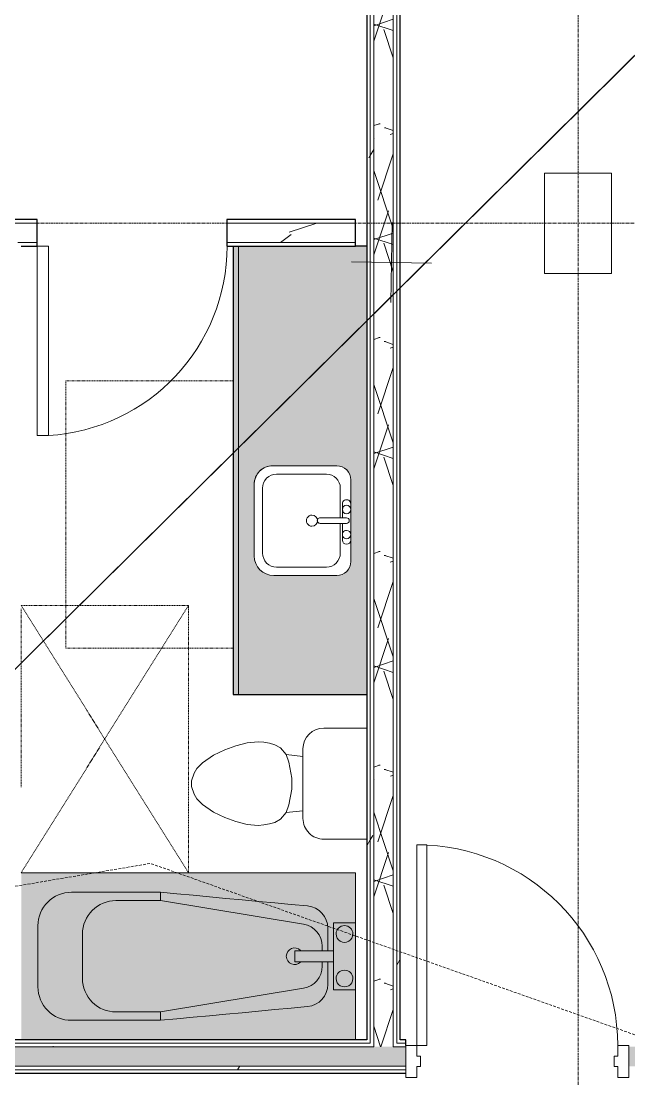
# Model space of a CAD drawing. Header units: inches. Extents: x -10205 to 13964, y -460 to 30702.
# Drawn here: x -2914.1 to -2805.1, y 11715 to 11904.9 of the extents above; entities that cross this region are included whole.
import ezdxf

# ---------------------------------------------------------------- set-up
doc = ezdxf.new("R2010")
doc.units = ezdxf.units.IN
doc.header["$MEASUREMENT"] = 0
for name, pattern in [('Grid Line 1_2_', [0.8749999999999999, 0.4999999999999999, -0.125, 0.125, -0.125]), ('Hidden 1_8_', [0.1875, 0.125, -0.06249999999999999]), ('IMPORT-DASHED _2_', [0.7499999999999998, 0.4999999999999999, -0.2499999999999999])]:
    doc.linetypes.add(name, pattern=pattern)
for name, color, linetype, lineweight in [('0-1', 7, 'Continuous', 5), ('0-4', 7, 'Continuous', 9), ('00base_6150001_dwg', 147, 'Continuous', 13), ('4', 147, 'Continuous', 13), ('A-DETL-HDLN-1', 7, 'Hidden 1_8_', 9), ('A-DOOR', 31, 'Continuous', 9), ('A-DOOR-3', 7, 'Continuous', 9), ('A-DOOR-4', 250, 'Continuous', 13), ('A-DOOR-6', 31, 'Continuous', 13), ('A-DOOR-FRAM', 31, 'Continuous', 13), ('A-WALL', 113, 'Continuous', 9), ('A-WALL-5', 130, 'Continuous', 25), ('A-WALL-6', 7, 'Continuous', 9), ('A-WALL-PATT-4', 8, 'Continuous', 9), ('A-WALL-PATT-5', 111, 'Continuous', 9), ('E_Survey_Traverse', 147, 'Continuous', 13), ('E_TOPO_DTM_Contours_Minor', 147, 'IMPORT-DASHED _2_', 13), ('I-WALL-2', 2, 'Continuous', 25), ('P-SANR-FIXT-5', 7, 'Continuous', 9), ('P-SANR-FIXT-6', 254, 'Continuous', 9), ('Q-CASE-2', 254, 'Continuous', 9), ('Q-CASE-5', 130, 'Continuous', 25), ('Q-CASE-6', 7, 'Continuous', 9), ('S-COLS', 52, 'Continuous', 9), ('S-GRID-1', 1, 'Grid Line 1_2_', 9)]:
    doc.layers.add(name, color=color, linetype=linetype, lineweight=lineweight)
pattern_1 = [(0, (0, 0), (61.44, 15.36), [2.534, -43.54600000000001, 2.534, -43.54600000000001, -245.76]), (0, (0, 0), (61.44, 15.36), [-92.16, 2.534, -89.626, 2.534, -43.54600000000001, -107.52]), (0, (0, 0), (61.44, 15.36), [-230.4, 2.534, -28.186, 2.534, -74.266]), (120, (23.04, 7.68), (-44.02215020212896, 45.52860080851592), [2.534, -43.546, 2.534, -43.546, -245.76]), (120, (23.04, 7.68), (-44.02215020212896, 45.52860080851592), [-92.15999999999998, 2.534, -89.62599999999999, 2.534, -43.546, -107.52]), (120, (23.04, 7.68), (-44.02215020212896, 45.52860080851592), [-230.4, 2.534, -28.186, 2.534, -74.26599999999999]), (240, (30.72, 38.4), (-17.41784979787101, -60.8886008085159), [2.534, -43.54600000000001, 2.534, -43.54600000000001, -245.76]), (240, (30.72, 38.4), (-17.41784979787101, -60.8886008085159), [-92.16, 2.534, -89.626, 2.534, -43.54600000000001, -107.52]), (240, (30.72, 38.4), (-17.41784979787101, -60.8886008085159), [-230.4, 2.534, -28.186, 2.534, -74.266])]
pattern_2 = [(161.57, (0.96, 0.96), (-7.680223697288786, -0.0009795936816989759), [0, -54.643, 6.067, 0]), (18.43, (-0.96, 0.96), (-7.680223697288786, 0.00097959368169942), [0, -54.643, 6.067, 0]), (108.43, (0.96, 0.96), (3.838295292656201, -19.20136532245489), [18.21099999999999, -42.49899999999999]), (71.57, (-0.96, 0.96), (3.838295292656203, 19.20136532245489), [18.211, -42.499])]

# ---------------------------------------------------------------- blocks, each defined once
blk = doc.blocks.new('Single-Flush - 34_ x 84_-1372840-SITE PLAN - CAD FILE')
at = {"layer": 'A-DOOR-3'}
blk.add_arc((17.00000000000093, 2.374999999999129), 34.06659275674492, 93.36568699838679, 179.9999999999998, dxfattribs=at)
at = {"layer": 'A-DOOR-4'}
for p, q in [((14.99999999999999, 2.374999999999472), (14.99999999999999, 36.38283353955147)), ((17.00000000000093, 36.38283353955147), (14.99999999999999, 36.38283353955147)), ((17.00000000000093, 2.374999999999472), (17.00000000000093, 36.38283353955147)), ((17.00000000000093, 2.374999999999472), (14.99999999999999, 2.374999999999472))]:
    blk.add_line(p, q, dxfattribs=at)
blk = doc.blocks.new('M_Sink Vanity-Square - 500 x 440mm-1372835-SITE PLAN - CAD FILE')
at = {"layer": 'P-SANR-FIXT-5'}
for p, q in [((-5.724833048619284, 10.23049601914779), (7.139337537646255, 10.23049601914779)), ((-5.724833048619284, 10.23049601914779), (7.139337537646255, 10.23049601914779)), ((-5.224833048619141, 8.730496019147838), (6.460206321459311, 8.730496019147838)), ((-9.224833044502127, -4.592338626521435), (-9.224833044502127, 6.730496023264949)), ((-9.224833044502127, -4.592338626521435), (-9.224833044502127, 6.730496023264949)), ((-7.724833048619226, -2.717338626521443), (-7.724833048619226, 6.230496019147754)), ((8.96020632145928, 6.230496019147869), (8.96020632145928, -2.717338626521685)), ((10.46020632145958, 6.909627235334463), (10.46020632145958, -4.592338626521041)), ((10.46020632145958, 6.909627235334463), (10.46020632145958, -4.592338626521041)), ((0.1176866364199141, -6.328534093688734), (0.1176866364199141, -1.590181973733197)), ((1.117686636419917, -6.328534093688732), (1.117686636419917, -1.590181973733197)), ((0.1176866364199141, -5.217338626521291), (-5.224833048619394, -5.217338626521291)), ((-2.882313363579915, -5.592338626521403), (0.1176866364199142, -5.592338626521403)), ((6.460206321459268, -5.21733862652168), (1.117686636419917, -5.21733862652168)), ((1.117686636419917, -5.592338626521424), (3.617686636420392, -5.592338626521424)), ((7.960206321459207, -7.092338626521417), (-6.72483304450216, -7.092338626521417)), ((7.960206321459207, -7.092338626521417), (-6.72483304450216, -7.092338626521417)), ((3.617686636420392, -7.092338626521401), (-2.882313363579914, -7.092338626521401))]:
    blk.add_line(p, q, dxfattribs=at)
for centre, radius, start, end in [((-5.724833048619282, 6.730496023264946), 3.499999995882842, 90.00000000000037, 180.0000000000004), ((-5.724833048619284, 6.730496023264949), 3.499999995882841, 89.99999999999997, 180), ((7.139337537646252, 6.909627235334461), 3.320868783813335, 3.75305452412695e-13, 90.00000000000038), ((7.139337537646255, 6.909627235334463), 3.320868783813332, 359.9999999999996, 90.00000000000004), ((-5.224833048619141, 6.230496019147754), 2.500000000000082, 89.99999999999994, 180), ((6.460206321459311, 6.230496019147869), 2.499999999999972, 359.9999999999996, 90.00000000000006), ((0.6176866364199196, -0.1250000000004112), 0.9999999999999962, 359.9999999999994, 179.9999999999999), ((0.6176866364199195, -0.1250000000004109), 0.9999999999999961, 180.0000000000003, 5.088887490341627e-14), ((0.6176866364199157, -1.590181973733197), 0.5000000000000019, 359.9999999999996, 180), ((-5.224833048619378, -2.717338626521443), 2.49999999999985, 179.9999999999999, 269.9999999999993), ((6.460206321459268, -2.717338626521669), 2.500000000000009, 269.9999999999996, 359.9999999999994), ((-6.724833044502144, -4.592338626521435), 2.499999999999985, 180.0000000000003, 269.9999999999997), ((-6.724833044502144, -4.592338626521435), 2.499999999999984, 179.9999999999999, 269.9999999999993), ((-2.882313363579915, -6.342338626521401), 0.7499999999999988, 90.00000000000001, 269.9999999999992), ((-1.882313363579992, -6.342338626521411), 0.7499999999999954, 359.9999999999994, 179.9999999999999), ((2.617686636419992, -6.342338626521406), 0.7499999999999994, 2.926110306946435e-13, 179.9999999999998), ((3.617686636420392, -6.342338626521411), 0.7499999999999892, 269.9999999999997, 90.00000000000007), ((7.960206321459204, -4.592338626521038), 2.500000000000376, 270, 3.62583233686841e-13), ((7.960206321459207, -4.592338626521041), 2.500000000000373, 269.9999999999996, 6.361109362927034e-14), ((-1.882313363579992, -6.342338626521411), 0.749999999999995, 180.0000000000002, 5.088887490341627e-14), ((0.6176866364199157, -6.328534093688732), 0.5000000000000012, 180.0000000000004, 5.088887490341627e-14), ((2.617686636419992, -6.342338626521401), 0.7499999999999977, 180.0000000000002, 5.088887490341627e-14)]:
    blk.add_arc(centre, radius, start, end, dxfattribs=at)
blk = doc.blocks.new('Toilet-Domestic-3D - Toilet-Domestic-3D-1352612-SITE PLAN - CAD FILE')
at = {"layer": 'P-SANR-FIXT-5'}
for p, q in [((-9.976221549255797, 11.74999999999988), (-9.976221549255797, 19.47622154925562)), ((9.976221549255834, 19.47622154925562), (9.976221549255834, 11.74999999999979)), ((6.24999999999998, 8.023778450743999), (-6.250000000000018, 8.023778450743999)), ((-4.861662917351556, 8.023778450743999), (-5.209379619536154, 4.999999999999813)), ((4.861662917351547, 8.023778450743999), (5.209379619536154, 4.999999999999837)), ((-0.9999999999997728, 5.999999999999874), (-3.835640909808916, 5.499999999999785)), ((0.9999999999997808, 5.999999999999874), (-0.9999999999997728, 5.999999999999874)), ((3.835640909808861, 5.499999999999833), (0.9999999999997852, 5.999999999999873)), ((-6.401133212130356, 3.999999999999827), (-6.967897106716618, 2.999999999999813)), ((-5.209379619536154, 4.999999999999813), (-6.401133212130357, 3.999999999999825)), ((-3.835640909808955, 5.499999999999777), (-5.209379619536155, 4.999999999999812)), ((5.209379619536155, 4.999999999999838), (3.835640909808857, 5.499999999999835)), ((6.401133212130349, 3.999999999999856), (5.209379619536156, 4.999999999999837)), ((6.967897106716618, 2.999999999999838), (6.40113321213035, 3.999999999999855)), ((-7.235846299147757, 1.999999999999744), (-7.412844257252363, 0.9961946980915921)), ((-6.967897106716618, 2.999999999999817), (-7.235846299147756, 1.999999999999738)), ((7.235846299147753, 1.999999999999849), (6.967897106716618, 2.999999999999834)), ((7.412844257252371, 0.9961946980916617), (7.235846299147749, 1.999999999999869)), ((-7.412844257252363, 0.9961946980915831), (-7.50000000000002, -6.21169782277776e-14)), ((7.500000000000021, -2.775427876562951e-14), (7.412844257252374, 0.9961946980916417)), ((-7.50000000000002, -7.231934651481962e-14), (-7.325688514504699, -1.992389396183629)), ((7.325688514504699, -1.992389396183625), (7.50000000000002, -1.099120794378914e-14)), ((-7.325688514504693, -1.992389396183659), (-6.787750874495926, -4.000000000000099)), ((6.787750874495935, -4.000000000000113), (7.325688514504697, -1.992389396183628)), ((-6.787750874495902, -4.000000000000183), (-6.05981040596345, -6.000000000000322)), ((6.05981040596353, -6.000000000000132), (6.787750874495948, -4.000000000000068)), ((-6.059810405963483, -6.000000000000248), (-5.127195089653489, -8.00000000000021)), ((5.12719508965351, -8.000000000000167), (6.059810405963534, -6.000000000000124)), ((-5.127195089653483, -8.000000000000217), (-3.739764113511693, -10.0000000000002)), ((3.739764113511725, -10.00000000000015), (5.127195089653514, -8.000000000000158)), ((-3.739764113511675, -10.00000000000023), (-2.739764113511752, -11.00000000000014)), ((-2.739764113511752, -11.00000000000014), (-1.873738709727293, -11.50000000000017)), ((1.873738709727307, -11.50000000000016), (2.73976411351174, -11.00000000000015)), ((2.739764113511739, -11.00000000000015), (3.73976411351172, -10.00000000000015)), ((-1.8737387097273, -11.50000000000016), (-0.5000000000001319, -12.00000000000012)), ((-0.5000000000001313, -12.00000000000012), (0.5000000000001497, -12.00000000000012)), ((0.5000000000001499, -12.00000000000012), (1.87373870972732, -11.50000000000015))]:
    blk.add_line(p, q, dxfattribs=at)
for centre, radius, start, end in [((-6.249999999999996, 11.74999999999986), 3.726221549255821, 179.9999999999996, 269.9999999999993), ((6.250000000000004, 11.74999999999982), 3.726221549255814, 269.9999999999992, 359.9999999999994)]:
    blk.add_arc(centre, radius, start, end, dxfattribs=at)
blk = doc.blocks.new('OD_CW_Base Cabinet - OD_CW_Base Cabinet-1437159-SITE PLAN - CAD FILE')
at = {"layer": 'Q-CASE-2'}
h = blk.add_hatch(color=256, dxfattribs=at)
h.paths.add_polyline_path([(81.25665655284136, 4.271076442610014), (81.25665655284409, 23.99999999999715), (0.7377049180240646, 24.00000000000396), (0.7377049180213361, 0.9999999999962393), (81.25665655284136, 0.9999999999894181), (81.25665655284136, 3.802165356407718)], flags=0)
h.paths.add_polyline_path([(59.8811728880355, 18.62500000207261), (59.8811728880355, 7.302165352291344), (59.76191328018648, 6.396298695496047), (59.41226180183184, 5.552165354349531), (58.85604662338846, 4.827291621043845), (58.13117289010187, 4.271076442620928), (57.28703954894444, 3.921424964256734), (56.38117289215187, 3.802165356409082), (43.5170023058863, 3.802165356410446), (42.65749821834378, 3.915321216223096), (41.85656791397832, 4.247077410804981), (41.16879346942277, 4.774825303753336), (40.64104557646623, 5.462599748317065), (40.30928938188026, 6.263530052686623), (40.19613352207306, 7.123034140215499), (40.28131895635305, 19.27204761483869), (40.53107001261377, 19.87500000208171), (40.92836656911094, 20.39276695504883), (41.44613352207397, 20.79006351154054), (42.04908590931972, 21.03981456780263), (42.69613352207488, 21.12500000207989), (58.02822050079703, 21.0398145677999), (58.63117288802913, 20.79006351154054), (59.14893984100035, 20.39276695504474), (59.54623639749752, 19.87500000207625), (59.79598745375551, 19.27204761484005)], flags=0)
blk.add_hatch(color=256, dxfattribs=at).paths.add_polyline_path([(81.25665655284409, 0.9999999999894181), (0.7377049180240646, 0.9999999999962393), (0.7377049180240646, -2.851052727237401e-12), (81.25665655284409, -9.672262990534362e-12)], flags=0)
at = {"layer": 'Q-CASE-5'}
for p, q in [((0.7377049180327883, 24.00000000000004), (0.7377049180327883, 22.00000000007719)), ((81.2566565528542, -1.332267629549676e-15), (81.2566565528542, 24.00000000000004)), ((0.7377049180327883, -1.332267629549676e-15), (81.2566565528542, -1.332267629549676e-15))]:
    blk.add_line(p, q, dxfattribs=at)
at = {"layer": 'Q-CASE-6'}
for p, q in [((0.7377049180327533, 22.00000000007721), (0.7377049180327505, 24.00000000000004)), ((81.25665655285414, 24.00000000000015), (81.25665655285418, 1.000000000000135)), ((0.737704918033325, 1.00000000000002), (81.25665655285418, 1.000000000000133)), ((81.25665655285418, 1.000000000000135), (0.7377049180327829, 1.000000000000021)), ((81.25665655285418, 1.33119057036706e-13), (0.7377049180333265, 1.939268709965721e-14)), ((81.25665655285418, 1.000000000000133), (81.25665655285418, 1.330602295013255e-13))]:
    blk.add_line(p, q, dxfattribs=at)
blk = doc.blocks.new('Bath Tub - Maestro - 60_x30_-V30-SITE PLAN - CAD FILE')
at = {"layer": 'P-SANR-FIXT-6'}
for points in [[(59.99999999953615, 8.121503469737944e-12), (59.99999999953751, 29.99999999993718), (-4.092726157978177e-12, 30.00000000001357), (-4.092726157978177e-12, 21.00000000001085), (3.999999999996362, 21.00000000001085), (3.999999999996362, 16.00000000001267), (4.999999999996816, 16.00000000001267), (5.064846580949051, 20.7426239311498), (5.213543939268674, 21.33443716197955), (5.475141948907548, 21.93582672393579), (5.83149871174055, 22.48639425013873), (6.273043503820644, 22.97134175901094), (6.787917829801699, 23.37763080161942), (7.362292625481586, 23.69433213286986), (7.980738210187154, 23.91291914621791), (9.345162390221956, 24.09485897409188), (34.99999999999681, 26.50000000000994), (51.00000000000136, 26.50000000000994), (52.55291427061456, 26.2955549577445), (53.99999999999454, 25.69615242271987), (55.24264068711454, 24.74264068712994), (56.30011740688314, 23.24900632519068), (56.79555495773183, 22.05291427062723), (56.99999999999726, 20.50000000001267), (56.9999999999959, 9.500000000011758), (56.90888793160729, 8.45834582915443), (56.63818466604697, 7.447958657468852), (56.19612838937064, 6.49995837344516), (55.59627184859482, 5.643280526965945), (54.85687581676347, 4.903859343547928), (54.00011815599327, 4.303915796493064), (53.05209468014117, 3.861834746695358), (52.04176183705567, 3.591131049454752), (50.99999999999999, 3.500000000009031), (34.99999999999545, 3.500000000009031), (7.981079058226441, 6.086991051593876), (7.36272224023969, 6.305475101817982), (6.788375952765818, 6.622065161595791), (6.273474672717838, 7.028256514440662), (5.831858438861217, 7.513138965929946), (5.408090972071476, 8.218376387044307), (5.213695762488441, 8.665117106038386), (5.05378919979239, 9.301265763867312), (4.999999999995452, 9.955039670012345), (4.999999999996816, 14.00000000001176), (3.999999999996362, 13.96403173600986), (3.999999999994997, 9.000000000010848), (-5.456968210637569e-12, 9.000000000010848), (-4.092726157978177e-12, 1.084998757505673e-11), (48.92126981396176, 8.121503469737944e-12)], [(34.99999999999545, 5.000000000011815), (42.99999999999499, 5.000000000011815), (44.55291427061092, 5.204445042277249), (46.02915982467493, 5.826222697745826), (47.28190589413543, 6.808530726950258), (48.19615242270219, 8.000000000011816), (48.79555495772956, 9.447085729394521), (48.99999999999635, 11.00000000000909), (48.92126981396313, 19.59801513437286), (48.7169746434306, 20.74262393114713), (48.16077822269062, 22.04610055501324), (47.24264068711636, 23.24264068713272), (45.99999999999635, 24.19615242271719), (44.55291427060956, 24.79555495774729), (42.99999999999635, 25.00000000001272), (34.73779480519942, 24.95648750001054), (9.062986180905225, 20.64273065723409), (8.02625413320129, 20.27571687293402), (6.823760771213528, 19.16841919460966), (6.244690148927019, 18.17414092622038), (5.999999999997271, 16.58674443383096), (5.999999999997271, 16.00000000001272), (10.93749999999636, 16.00000000001272), (10.93749999999636, 14.00000000001181), (5.999999999997271, 14.00000000001181), (5.999999999997271, 13.20341049660236), (6.244690148927019, 11.8258590737987), (6.980874891383791, 10.59029275637658), (8.026254133202654, 9.724283127087793), (9.345162390220592, 9.257376068874683), (29.32024382198687, 5.942545745070666)], [(9.345162390221956, 20.74262393114985), (34.99999999999681, 25.00000000000999), (34.99999999999681, 26.50000000000994), (8.626637165240025, 24.02749723425034), (9.166306443240499, 21.56029755609413)], [(42.99999999999635, 25.00000000001272), (50.9999999999959, 26.50000000000994), (34.99999999999681, 26.50000000000994), (34.99999999999681, 25.00000000001272)], [(48.99999999999772, 19.00000000000999), (56.99999999999726, 20.50000000001267), (56.79555495773183, 22.05291427062723), (56.19615242270174, 23.50000000001267), (55.24264068711454, 24.74264068712994), (53.99999999999454, 25.69615242271987), (52.55291427061456, 26.2955549577445), (50.9999999999959, 26.50000000000994), (42.99999999999635, 25.00000000000999), (44.55291427060956, 24.79555495774729), (45.99999999999635, 24.19615242271719), (47.24264068711636, 23.24264068713272), (48.19615242270219, 22.00000000001272), (48.79555495773092, 20.55291427062729), (48.92126981396313, 19.59801513437286)], [(5.999999999997271, 16.79658950341944), (6.244690148927019, 18.17414092622038), (6.980387657495611, 19.40930361095069), (8.02625413320129, 20.27571687293402), (9.345162390221956, 20.74262393114985), (8.626637165225018, 24.02749723425034), (7.980738210187154, 23.91291914621791), (7.354617014312679, 23.69009992021977), (6.735395334315398, 23.33618512579226), (6.273043503820644, 22.97134175901094), (5.722941095008536, 22.31867385100843), (5.475141948907548, 21.93582672393579), (5.213543939268674, 21.33443716197955), (5.053731604633412, 20.69838649399019), (5.053731604633412, 19.87042015304808), (5.917993700613351, 17.06297637393344)], [(56.9999999999959, 9.500000000011758), (56.99999999999726, 20.50000000001267), (48.99999999999772, 19.00000000000999), (48.99999999999635, 11.00000000001181), (56.90888793160729, 9.517083512834622)], [(3.999999999996362, 14.00000000001175), (10.93749999999636, 14.00000000001174), (10.93749999999636, 16.00000000001264), (3.999999999996362, 16.00000000001266)], [(8.626637165223654, 5.972502765771359), (9.345162390220592, 9.257376068874683), (8.026254133202654, 9.724283127087793), (6.948823961229663, 10.61684428240186), (6.244690148927019, 11.8258590737987), (5.999999999997271, 13.20341049660236), (4.999999999995452, 9.955039670009617), (5.05378919979239, 9.301265763867312), (5.408090972071476, 8.218376387044307), (5.72306565527242, 7.681170237849009), (5.874069591580791, 7.466792283807925), (6.332251624117361, 6.981889006085956), (6.788375952765818, 6.622065161595791), (7.36272224023969, 6.305475101817982), (8.0004473114368, 6.083556135221378)], [(50.9999999999959, 3.500000000009031), (52.04176183705567, 3.591131049454752), (53.05209468014117, 3.861834746695358), (54.00011815599327, 4.303915796493064), (54.95301320298221, 5.000000000011759), (55.7243702442488, 5.826222697745769), (56.34001689655178, 6.808530726950202), (56.75959710661845, 7.901124865795217), (56.92695739995133, 8.664928089879075), (56.9999999999959, 9.500000000011758), (48.99999999999635, 11.00000000000909), (48.79555495772956, 9.447085729394521), (48.12028286378062, 7.901124865795274), (47.24264068711772, 6.757359312894542), (45.99999999999772, 5.803847577307343), (44.55291427061092, 5.204445042277249), (43.06623988075398, 4.987580022368994), (50.51396773628311, 3.591131049454755)], [(34.99999999999545, 3.500000000009031), (34.99999999999545, 5.000000000011815), (9.345162390220592, 9.257376068874683), (8.62663716522229, 5.972502765771359), (32.06962635170338, 3.774722529539694)], [(46.99999983470797, 3.500000000009031), (50.9999999999959, 3.500000000009031), (42.99999999999499, 5.000000000011815), (34.99999999999545, 5.000000000011815), (34.99999999999545, 3.500000000009031), (42.99999999999499, 3.500000000009031)]]:
    blk.add_hatch(color=256, dxfattribs=at).paths.add_polyline_path(points, flags=0)
h = blk.add_hatch(color=256, dxfattribs=at)
h.paths.add_polyline_path([(-5.456968210637569e-12, 9.000000000010841), (3.999999999994997, 9.000000000010841), (3.999999999996362, 21.00000000001084), (-4.092726157978177e-12, 21.00000000001084), (-5.456968210637569e-12, 11.00000000001175)], flags=0)
h.paths.add_polyline_path([(1.999999999994088, 9.50000000001175), (1.611771432341811, 9.55111126057538), (1.249999999995452, 9.700961894335633), (0.939339828215452, 9.93933982823175), (0.7009618943193344, 10.25000000001175), (0.5511112605618108, 10.61177143235811), (0.4999999999954525, 11.00000000001448), (0.5511112605618108, 11.38822856764356), (0.7009618943206987, 11.75000000000902), (0.9393398282168163, 12.06066017179175), (1.249999999996817, 12.29903810568787), (1.611771432343175, 12.44888873944539), (1.999999999995452, 12.50000000001175), (2.388228567657279, 12.44888873944539), (2.749999999999545, 12.2990381056906), (3.060660171776817, 12.06066017179175), (3.332994492244779, 11.6680220310199), (3.448888739427729, 11.38822856766539), (3.499999999995452, 11.00000000001175), (3.448888739429094, 10.61177143235811), (3.299038105672934, 10.25000000001175), (3.060660171774088, 9.93933982823175), (2.749999999995452, 9.700961894335633), (2.388228567649093, 9.551111260578109)], flags=0)
h.paths.add_polyline_path([(1.999999999995452, 17.50000000000993), (1.611771432343175, 17.55111126057902), (1.249999999996817, 17.70096189433381), (0.9393398282168163, 17.93933982823266), (0.7009618943193344, 18.25000000000993), (0.551111260563175, 18.61177143235356), (0.4999999999968167, 19.00000000001266), (0.551111260563175, 19.3882285676663), (0.7009618943193344, 19.75000000001539), (0.939339828215452, 20.06066017178993), (1.249999999996817, 20.29903810568878), (1.611771432341811, 20.44888873944357), (1.999999999995452, 20.50000000001266), (2.388228567657279, 20.44888873944357), (2.749999999996816, 20.29903810568605), (3.060660171776817, 20.06066017178993), (3.299038105675663, 19.75000000001266), (3.448888739430458, 19.3882285676663), (3.499999999995452, 19.00000000001266), (3.332994492239322, 18.33197796898268), (3.299038105672934, 18.25000000001266), (3.016797487722215, 17.90568280698873), (2.749999999999545, 17.70096189433381), (2.388228567650458, 17.55111126057902)], flags=0)
h = blk.add_hatch(color=256, dxfattribs=at)
h.paths.add_polyline_path([(1.999999999994088, 9.500000000011736), (2.388228567649093, 9.551111260578095), (2.749999999995452, 9.700961894335618), (3.060660171774088, 9.939339828231736), (3.299038105672934, 10.25000000001174), (3.448888739429094, 10.6117714323581), (3.499999999995452, 11.00000000001174), (3.332994492244779, 11.66802203101989), (3.299038105674299, 11.75000000001174), (3.060660171776817, 12.06066017179174), (2.749999999999545, 12.29903810569058), (2.388228567657279, 12.44888873944538), (1.999999999995452, 12.50000000001174), (1.611771432343175, 12.44888873944538), (1.249999999996817, 12.29903810568785), (0.9393398282168163, 12.06066017179174), (0.7009618943206987, 11.75000000000901), (0.5511112605618108, 11.38822856764355), (0.4999999999954525, 11.00000000001446), (0.5511112605618108, 10.6117714323581), (0.7009618943193344, 10.25000000001174), (0.939339828215452, 9.939339828231736), (1.249999999995452, 9.700961894335618), (1.611771432341811, 9.551111260575366)], flags=0)
h.paths.add_polyline_path([(1.999999999995452, 17.50000000000992), (2.388228567640908, 17.551111260579), (3.016797487722215, 17.90568280698872), (3.060660171776817, 17.93933982823264), (3.332994492239322, 18.33197796898267), (3.448888739430458, 18.61177143235627), (3.499999999995452, 19.00000000001264), (3.448888739430458, 19.38822856766629), (3.299038105675663, 19.75000000001264), (3.060660171776817, 20.06066017178992), (2.749999999996816, 20.29903810568603), (2.382224935897738, 20.44967913255814), (1.999999999995452, 20.50000000001264), (1.611771432341811, 20.44888873944356), (1.249999999996817, 20.29903810568876), (0.939339828215452, 20.06066017178992), (0.7009618943193344, 19.75000000001537), (0.551111260563175, 19.38822856766629), (0.4999999999968167, 19.00000000001264), (0.551111260563175, 18.61177143235355), (0.7009618943193344, 18.25000000000992), (0.9393398282168163, 17.93933982823264), (1.250000000000909, 17.70096189433925), (1.611771432343175, 17.551111260579)], flags=0)
h = blk.add_hatch(color=256, dxfattribs=at)
h.paths.add_polyline_path([(4.999999999995452, 9.955039670009617), (5.999999999997271, 13.20341049660236), (5.999999999997271, 14.00000000001181), (4.999999999996816, 14.00000000001176), (4.999999999995452, 10.38795982275672)], flags=0)
h.paths.add_polyline_path([(5.999999999997271, 16.00000000001272), (5.999999999997271, 16.79658950341944), (4.999999999996816, 20.04496033001481), (5.053789199793754, 16.00000000001267)], flags=0)
at = {"layer": 'P-SANR-FIXT-5'}
for p, q in [((2.451372438372341e-13, 29.99999999999967), (2.451372438372341e-13, 20.99999999999862)), ((35.00000000000028, 24.99999999999972), (9.34516239022622, 20.74262393113644)), ((35.00000000000028, 26.4999999999994), (51.00000000000032, 26.4999999999994)), ((35.00000000000028, 26.4999999999994), (35.00000000000028, 24.99999999999972)), ((43.00000000000025, 24.99999999999972), (35.00000000000028, 24.99999999999972)), ((4.000000000000256, 20.99999999999962), (2.464695114667842e-13, 20.99999999999962)), ((2.464695114667842e-13, 20.99999999999962), (2.464695114667842e-13, 8.999999999999623)), ((4.000000000000256, 15.99999999999933), (4.000000000000256, 20.99999999999962)), ((5.000000000000269, 15.99999999999958), (5.000000000000269, 20.04496033000271)), ((49.00000000000036, 10.99999999999982), (49.00000000000036, 18.99999999999966)), ((57.00000000000043, 20.49999999999921), (57.00000000000043, 9.499999999999858)), ((4.000000000000187, 13.99999999999934), (4.000000000000142, 15.99999999999933)), ((4.000000000000323, 15.99999999999933), (10.93750000000022, 15.99999999999926)), ((6.00000000000026, 16.79658950340708), (6.00000000000026, 15.9999999999993)), ((10.93750000000022, 13.99999999999927), (10.93750000000022, 15.99999999999926)), ((4.000000000000256, 8.999999999999623), (4.000000000000256, 13.99999999999934)), ((10.93750000000022, 13.99999999999927), (4.000000000000323, 13.99999999999934)), ((5.000000000000269, 9.955039669996667), (5.000000000000269, 13.9999999999998)), ((6.00000000000026, 14.00000000000019), (6.00000000000026, 13.20341049659242)), ((2.451372438372341e-13, 8.999999999998085), (2.451372438372341e-13, -3.943512183468552e-13)), ((2.464695114667842e-13, 8.999999999999623), (4.000000000000256, 8.999999999999623)), ((9.345162390226129, 9.257376068863003), (35.00000000000014, 4.999999999999602)), ((35.00000000000018, 3.499999999999531), (35.00000000000014, 4.999999999999602)), ((35.00000000000028, 4.999999999999726), (43.00000000000021, 4.999999999999726)), ((51.00000000000017, 3.499999999999673), (35.00000000000028, 3.499999999999673)), ((2.451372438372341e-13, -3.943512183468552e-13), (60.00000000000029, -3.99680288865056e-13))]:
    blk.add_line(p, q, dxfattribs=at)
at = {"layer": 'P-SANR-FIXT-5', "flags": 128}
for points in [[(8.626637165228109, 24.02749723423987), (11.55701081353612, 24.30221976376876), (14.48738446184414, 24.57694229329759), (17.41775811015216, 24.85166482282643), (20.34813175846018, 25.12638735235525), (23.2785054067682, 25.40110988188408), (26.20887905507622, 25.67583241141291), (29.13925270338424, 25.95055494094174), (32.06962635169226, 26.22527747047057), (35.00000000000028, 26.4999999999994)], [(35.00000000000028, 3.499999999999673), (32.06962635169224, 3.774722529528402), (29.1392527033842, 4.04944505905729), (26.20887905507616, 4.324167588586179), (23.27850540676813, 4.598890118115068), (20.34813175846008, 4.873612647643957), (17.41775811015205, 5.14833517717284), (14.48738446184401, 5.423057706701729), (11.55701081353598, 5.697780236230613), (8.626637165227942, 5.972502765759502)]]:
    blk.add_lwpolyline(points, dxfattribs=at)
at = {"layer": 'P-SANR-FIXT-5'}
for centre, radius, start, end in [((43.00000000000027, 18.99999999999962), 6.00000000000001, 359.9999999999992, 89.99999999999957), ((51.00000000000027, 20.49999999999925), 6.000000000000008, 359.9999999999996, 90), ((9.000000000000323, 20.04496033000272), 3.999999999999996, 95.35582504285527, 180.0000000000004), ((2.000000000000128, 18.9999999999996), 1.500000000000001, 359.9999999999996, 179.9999999999998), ((2.000000000000128, 18.9999999999996), 1.500000000000002, 179.9999999999998, 359.9999999999989), ((10.00000000000024, 16.79658950340709), 4.000000000000001, 99.42226924040466, 179.9999999999994), ((10.93750000000022, 14.99999999999969), 1.499999999999999, 359.9999999999996, 134.9999999999999), ((10.93750000000022, 14.99999999999969), 1.5, 224.9999999999993, 359.9999999999989), ((2.000000000000128, 10.99999999999961), 1.500000000000001, 359.9999999999996, 179.9999999999998), ((10.00000000000022, 13.20341049659236), 4.000000000000001, 180.0000000000002, 260.5777307595936), ((2.000000000000128, 10.99999999999961), 1.500000000000001, 179.9999999999997, 359.9999999999989), ((9.00000000000021, 9.955039669996653), 3.999999999999999, 179.9999999999998, 264.6441749571445), ((43.00000000000023, 10.99999999999986), 5.999999999999994, 269.9999999999997, 6.361109362927034e-14), ((51.00000000000023, 9.499999999999856), 5.999999999999992, 269.9999999999994, 359.9999999999995)]:
    blk.add_arc(centre, radius, start, end, dxfattribs=at)
blk = doc.blocks.new('1750 Ox - Unit Layouts_rvt-1-SITE PLAN - CAD FILE')
at = {"layer": 'A-WALL-PATT-4'}
h = blk.add_hatch(dxfattribs=at)
h.set_pattern_fill('FP_4', color=256, style=0, pattern_type=2)
h.set_pattern_definition([(216.87, (12.795, 31.987), (95.96128571417499, 63.97497142697662), [15.994, -143.942]), (206.565, (31.987, 22.391), (-31.98698098913992, -31.98692384710355), [35.76300000000001, -35.76300000000001]), (198.435, (31.987, 6.397), (-63.9747458606528, -31.98712813093555), [20.23099999999999, -80.92199999999998])])
h.paths.add_polyline_path([(-2914.117740343979, 11865.13334774245), (-2911.248736679844, 11865.13334774245), (-2911.248736679844, 11868.63334774245), (-2920.186236679681, 11868.63334774245), (-2920.186236679686, 11865.13334774245), (-2914.123736679635, 11865.13334774245)], flags=0)
h.paths.add_polyline_path([(-2854.123736679629, 11865.13334774245), (-2854.123736679629, 11868.63334774245), (-2877.248736679843, 11868.63334774245), (-2877.248736679843, 11865.13334774245), (-2875.123736679706, 11865.13334774245)], flags=0)
h.paths.add_polyline_path([(-2967.623736679442, 11865.13334774245), (-2964.186236679687, 11865.13334774245), (-2964.186236679687, 11868.63334774246), (-2968.248736679443, 11868.63334774246), (-2968.248736679443, 11865.13334774245)], flags=0)
at = {"layer": 'A-DETL-HDLN-1'}
for p, q in [((-2906.123736679453, 11840.33118247063), (-2876.123736679453, 11840.33118247063)), ((-2906.123736679452, 11792.33118247063), (-2906.123736679453, 11840.33118247063)), ((-2914.123736679447, 11799.98939611022), (-2884.123736679444, 11799.98939611022)), ((-2884.123736679444, 11799.98939611022), (-2914.123736679446, 11751.98939611021)), ((-2884.123736679447, 11751.98939611022), (-2914.123736679448, 11799.98939611022)), ((-2914.123736679446, 11767.36439611023), (-2914.123736679447, 11799.36439611023)), ((-2884.123736679444, 11799.98939611022), (-2884.123736679443, 11751.98939611022)), ((-2876.123736679452, 11792.33118247063), (-2906.123736679452, 11792.33118247063))]:
    blk.add_line(p, q, dxfattribs=at)
at = {"layer": 'A-WALL-5'}
for p, q in [((-2911.24873667984, 11869.25834774244), (-2918.436236679684, 11869.25834774244)), ((-2911.24873667984, 11864.50834774244), (-2911.24873667984, 11869.25834774244)), ((-2854.123736679627, 11869.25834774244), (-2877.24873667984, 11869.25834774244)), ((-2877.24873667984, 11869.25834774244), (-2877.24873667984, 11864.50834774244)), ((-2854.123736679627, 11864.50834774244), (-2854.123736679627, 11869.25834774244)), ((-2914.123736679632, 11864.50834774244), (-2911.24873667984, 11864.50834774244)), ((-2877.24873667984, 11864.50834774244), (-2854.123736679627, 11864.50834774244))]:
    blk.add_line(p, q, dxfattribs=at)
at = {"layer": 'A-WALL-6'}
for p, q in [((-2911.24873667984, 11868.63334774244), (-2920.186236679683, 11868.63334774244)), ((-2854.123736679627, 11868.63334774244), (-2877.24873667984, 11868.63334774244)), ((-2911.24873667984, 11865.13334774244), (-2914.748736679632, 11865.13334774244)), ((-2854.123736679627, 11865.13334774244), (-2877.24873667984, 11865.13334774244))]:
    blk.add_line(p, q, dxfattribs=at)
at = {"layer": '0-4'}
for name, p, rotation in [('Single-Flush - 34_ x 84_-1372840-SITE PLAN - CAD FILE', (-2894.24873667984, 11866.88334774244), 180), ('OD_CW_Base Cabinet - OD_CW_Base Cabinet-1437159-SITE PLAN - CAD FILE', (-2876.123736679703, 11865.24605266047), 270.0000000000047), ('M_Sink Vanity-Square - 500 x 440mm-1372835-SITE PLAN - CAD FILE', (-2862.091075304138, 11814.58971281693), 89.99999999999628), ('Toilet-Domestic-3D - Toilet-Domestic-3D-1352612-SITE PLAN - CAD FILE', (-2871.599958228674, 11767.98939611059), 269.9999999999971), ('Bath Tub - Maestro - 60_x30_-V30-SITE PLAN - CAD FILE', (-2854.123736679517, 11751.98939611057), 180)]:
    blk.add_blockref(name, p, dxfattribs=dict(at, rotation=rotation))
blk = doc.blocks.new('Concrete-Rectangular-Column - ONE-V2-SITE PLAN - CAD FILE')
at = {"layer": 'S-COLS'}
for p, q in [((-6.000000000000003, 9.000000000000002), (5.999999999999994, 9.000000000000002)), ((-6.000000000000003, -8.999999999999993), (-6.000000000000003, 9.000000000000002)), ((5.999999999999994, 9.000000000000002), (5.999999999999994, -8.999999999999993)), ((5.999999999999994, -8.999999999999993), (-6.000000000000003, -8.999999999999993))]:
    blk.add_line(p, q, dxfattribs=at)
blk = doc.blocks.new('HOLLOW METAL - UNIT DOOR-1758958-SITE PLAN - CAD FILE')
at = {"layer": 'A-DOOR'}
blk.add_arc((17.9999999999999, -2.250000000000138), 36.00000000000004, 180.0000000000004, 270, dxfattribs=at)
at = {"layer": 'A-DOOR-6'}
for p, q in [((16.2499999999999, -2.250000000000138), (17.9999999999999, -2.250000000000143)), ((16.24999999999984, -38.25000000000014), (16.2499999999999, -2.250000000000138)), ((17.9999999999999, -2.250000000000143), (17.99999999999984, -38.25000000000014)), ((17.99999999999984, -38.25000000000014), (16.24999999999984, -38.25000000000014))]:
    blk.add_line(p, q, dxfattribs=at)
at = {"layer": 'A-DOOR-FRAM'}
for p, q in [((-20.0000000000001, 3.499999999999822), (-18.00000000000011, 3.499999999999822)), ((-20.0000000000001, -2.250000000000179), (-20.0000000000001, 3.499999999999822)), ((-18.00000000000011, 3.499999999999822), (-18.00000000000011, 1.562499999999771)), ((17.99999999999989, 3.499999999999822), (19.99999999999988, 3.499999999999822)), ((17.99999999999989, 1.562499999999771), (17.99999999999989, 3.499999999999822)), ((19.99999999999988, 3.499999999999822), (19.99999999999988, -2.250000000000179)), ((-18.00000000000011, 1.562499999999771), (-17.37500000000003, 1.562499999999771)), ((-17.37500000000003, 1.562499999999771), (-17.37500000000003, -0.3125000000002395)), ((17.37499999999984, 1.562499999999771), (17.99999999999989, 1.562499999999771)), ((17.37499999999984, -0.3125000000002395), (17.37499999999984, 1.562499999999771)), ((-18.00000000000011, -0.3125000000002395), (-18.00000000000011, -2.250000000000179)), ((-17.37500000000003, -0.3125000000002395), (-18.00000000000011, -0.3125000000002395)), ((17.99999999999989, -0.3125000000002395), (17.37499999999984, -0.3125000000002395)), ((17.99999999999989, -2.250000000000179), (17.99999999999989, -0.3125000000002395)), ((-18.00000000000011, -2.250000000000179), (-20.0000000000001, -2.250000000000179)), ((19.99999999999988, -2.250000000000179), (17.99999999999989, -2.250000000000179))]:
    blk.add_line(p, q, dxfattribs=at)
blk = doc.blocks.new('00base_6150001_dwg-1748108-SITE PLAN - CAD FILE')
at = {"layer": '4'}
for p, q in [((4040467.929407705, 3368601.313230628), (4040467.929407705, 3368615.713230627)), ((4040460.729407705, 3368608.513230627), (4040475.129407704, 3368608.513230627))]:
    blk.add_line(p, q, dxfattribs=at)
at = {"layer": 'E_Survey_Traverse', "flags": 128}
blk.add_lwpolyline([(4039039.583999999, 3369997.092), (4041584.772, 3367512.036), (4040589.071999999, 3366225.923999999), (4039039.583999999, 3369997.092), (4041584.676281552, 3367512.129457026), (4040589.072586288, 3366226.292524612)], close=True, dxfattribs=at)
at = {"layer": 'E_TOPO_DTM_Contours_Minor', "flags": 128}
blk.add_lwpolyline([(4039252.619582019, 3365857.195464221), (4039020.050317814, 3365861.753002264), (4038973.877579564, 3365861.585722285), (4038861.407276312, 3365859.329139469), (4038858.637812203, 3365858.613098479), (4038857.820658899, 3365918.327037387), (4039073.101437596, 3365924.550303789), (4039206.548621399, 3365928.782214845), (4039401.419165288, 3365934.074254603), (4039520.829504811, 3365937.352069464), (4039734.139448256, 3365944.304242952), (4039804.017606142, 3365945.9355666), (4039832.705041484, 3365946.028464275), (4039862.547636934, 3365949.246557766), (4039920.653620863, 3366004.621531419), (4039966.874886008, 3366023.442531574), (4040043.60953736, 3366061.094942996), (4040104.835651474, 3366069.90424306), (4040228.650779292, 3366100.236697981), (4040263.624051013, 3366115.216061416), (4040396.927291126, 3366210.232374545), (4040430.993582932, 3366254.569878011), (4040450.745671641, 3366303.969324801), (4040457.697849342, 3366335.545250005), (4040444.049779921, 3366457.663739231), (4040453.769084731, 3366493.025424671), (4040477.597147031, 3366571.122460878), (4040499.048261044, 3366626.201162919), (4040445.518839242, 3366664.429434436), (4040407.733232942, 3366678.309202535), (4040295.793651067, 3366733.518542438), (4040295.140544381, 3366745.828829026), (4040282.115845343, 3366804.889831081), (4040249.405456563, 3366843.647596526), (4040221.996089134, 3366862.001791167), (4040173.343206252, 3366919.858031186), (4040141.852553173, 3367004.12536579), (4040085.479634666, 3367010.660003699), (4040078.418793158, 3366999.188975703), (4040078.018532814, 3367015.439569267), (4040075.555588511, 3367014.164863405), (4040073.432545242, 3367085.360126785), (4040077.033522134, 3367095.763923736), (4040087.829494377, 3367110.416510058), (4040133.791980703, 3367148.674236503), (4040142.898558075, 3367150.410911558), (4040173.339508889, 3367152.125557487), (4040248.397907477, 3367155.539812682), (4040303.606111729, 3367179.004320018), (4040305.012018898, 3367180.595521471), (4040314.104012952, 3367320.129960803), (4040412.188011644, 3367323.228588235), (4040464.65986906, 3367355.598324382), (4040480.334007595, 3367373.018009464), (4040447.58528698, 3367379.025902962), (4040414.901663689, 3367401.332358459), (4040302.098403873, 3367588.33585845), (4040297.772544198, 3367601.42220446), (4040292.942533573, 3367640.528022506), (4040278.761544573, 3367647.234217921), (4040258.047920783, 3367669.579581089), (4040251.750484933, 3367683.31860531), (4040228.232391783, 3367701.52753593), (4040191.92749438, 3367744.06042382), (4040088.17107545, 3367822.190760178), (4040070.88873338, 3367854.402327055), (4040053.325370065, 3367929.098712224), (4040054.603074364, 3367987.047947459), (4040071.57256718, 3368125.959661209), (4040088.202751483, 3368181.379350414), (4040227.204206374, 3368374.208467409), (4040261.301723804, 3368391.157701342), (4040298.086086047, 3368467.424115723), (4040359.334999484, 3368649.938384343), (4040330.141425988, 3368806.675257121), (4040165.356388233, 3368861.701279282), (4040095.111796302, 3368957.565771139), (4039980.832882108, 3369203.773953729), (4039973.025422179, 3369222.746459401), (4039971.102231431, 3369237.134722369), (4039953.693729309, 3369411.971808165), (4039943.814098581, 3369412.311509128), (4039948.443021597, 3369463.117605386), (4039934.75812384, 3369506.534580172), (4039957.12411102, 3369602.072915986), (4039953.448221581, 3369619.298867835), (4039952.295495468, 3369641.763910228), (4039981.143645799, 3369781.641026567), (4039927.509956338, 3369828.300200578), (4039868.135940475, 3369862.143112982), (4039854.300391808, 3369870.58364295), (4039852.326068935, 3369875.189775479), (4039836.265897006, 3369892.240291038), (4039760.551638768, 3369889.741445704), (4039752.050876541, 3369892.468927315), (4039754.270687609, 3369889.439049046), (4039754.974340547, 3369888.168428048), (4039678.607798811, 3369845.653410404), (4039658.844185633, 3369875.071509353), (4039628.925918728, 3369914.753570887), (4039604.032220975, 3369963.128420119), (4039505.984441382, 3369925.864146505), (4039392.795238314, 3369947.447240087), (4039386.338946558, 3369967.06055608), (4039355.344087423, 3369961.296931156), (4039291.899947582, 3369959.774313021), (4039275.444810622, 3369929.931759906), (4039053.739672953, 3369924.192225759), (4039026.334501432, 3369905.35429299), (4038963.009320331, 3369907.714299583), (4038857.49758448, 3369876.333870396), (4038846.528743611, 3369878.293149051), (4038792.826676543, 3369864.630911735), (4038743.687520886, 3369856.683483645), (4038561.177546823, 3369831.62555849), (4038437.299543334, 3369813.344260016), (4038377.378305156, 3369794.873824282), (4038298.256137733, 3369791.984883449), (4038204.037072115, 3369777.979494604), (4038129.907147404, 3369742.003837283), (4038115.478342647, 3369715.204684071), (4038125.201059813, 3369583.852068661), (4038132.660272891, 3369530.311982602), (4038120.522747335, 3369379.870187231), (4038124.980317765, 3369303.483158116), (4038132.968879223, 3369194.739213839), (4038146.329397189, 3369083.368980784), (4038137.125997732, 3368960.57642059), (4038133.534198178, 3368828.206633797), (4038156.254864666, 3368489.144460708), (4038159.610345547, 3368450.34197163), (4038160.005309957, 3368445.478092185), (4038160.398908316, 3368439.726538913), (4038163.47433635, 3368406.364181617), (4038197.716284776, 3368138.262542674), (4038241.148163114, 3367950.59838033), (4038253.154016597, 3367844.315700737), (4038267.016459465, 3367653.978216687), (4038284.334597815, 3367504.403969073), (4038306.340035911, 3367190.316676862), (4038316.176755379, 3367136.2511709), (4038373.251099241, 3366959.113144599), (4038423.646588896, 3366853.753288084), (4038455.732222595, 3366820.113983257), (4038502.888154953, 3366771.47520398), (4038552.27059904, 3366754.351114477), (4038566.573511024, 3366719.926293677), (4038649.332890861, 3366560.338705345), (4038676.329935244, 3366458.210601411), (4038714.032144417, 3366349.839503439), (4038707.533786235, 3366197.932062994), (4038692.413815555, 3366075.679245261), (4038683.498122586, 3365974.064410959), (4038681.260673344, 3365863.738699234), (4038697.135748599, 3365855.622117631), (4038793.012337278, 3365832.907566708)], dxfattribs=at)

msp = doc.modelspace()

# ---------------------------------------------------------------- hatches: boundary and pattern name
at = {"layer": 'A-WALL-PATT-5'}
h = msp.add_hatch(dxfattribs=at)
h.set_pattern_fill('FP_2', color=256, style=0, pattern_type=2)
h.set_pattern_definition(pattern_1)
h.paths.add_polyline_path([(-2851.498736679702, 11721.98939611054), (-2851.498736679701, 12079.96439611055), (-2852.123736679707, 12079.96439611055), (-2852.123736679708, 11721.98939611054)], flags=0)
h = msp.add_hatch(dxfattribs=at)
h.set_pattern_fill('FP_2', color=256, style=0, pattern_type=2)
h.set_pattern_definition(pattern_1)
h.paths.add_polyline_path([(-2851.498736679702, 11721.36439611053), (-2850.873736679709, 11721.36751228395), (-2850.873736679707, 12080.58939611055), (-2851.498736679701, 12080.58939611055), (-2851.498736679702, 11721.98939611054)], flags=0)
h = msp.add_hatch(dxfattribs=at)
h.set_pattern_fill('FP_5', color=256, style=0, pattern_type=2)
h.set_pattern_definition(pattern_2)
h.paths.add_polyline_path([(-2850.873736679709, 11720.73939611054), (-2847.373736679709, 11720.73939611054), (-2847.374827887188, 12080.58939611055), (-2850.873736679707, 12080.58939611055), (-2850.873736679709, 11721.36439611053)], flags=0)
h = msp.add_hatch(dxfattribs=at)
h.set_pattern_fill('FP_2', color=256, style=0, pattern_type=2)
h.set_pattern_definition(pattern_1)
h.paths.add_polyline_path([(-2847.373736679709, 11721.36439611053), (-2846.748736679709, 11721.36439611053), (-2846.7487366797, 12080.58939611055), (-2847.373736679708, 12080.58939611055), (-2847.373736679709, 11721.60478072592)], flags=0)
h = msp.add_hatch(dxfattribs=at)
h.set_pattern_fill('FP_2', color=256, style=0, pattern_type=2)
h.set_pattern_definition(pattern_1)
h.paths.add_polyline_path([(-2846.123736679701, 11721.98939611054), (-2846.123736679695, 11974.74896060937), (-2846.248736679693, 11974.74896060937), (-2846.248736679693, 12012.74896060938), (-2846.123736679695, 12012.74896060938), (-2846.1237366797, 12079.96439611055), (-2846.748736679707, 12079.8916286975), (-2846.748736679709, 11721.98939611054)], flags=0)
h = msp.add_hatch(dxfattribs=at)
h.set_pattern_fill('FP_2', color=256, style=0, pattern_type=2)
h.set_pattern_definition(pattern_1)
h.paths.add_polyline_path([(-2638.098736679613, 11720.73939611053), (-2633.098736679612, 11720.73939611053), (-2633.098736679612, 11721.36439611053), (-2805.123736679709, 11721.36439611053), (-2805.123736679709, 11720.73939611054), (-2638.404003998429, 11720.73939611053)], flags=0)
h.paths.add_polyline_path([(-3385.532333166243, 11720.73939611054), (-3294.872896125422, 11720.73939611054), (-3294.872896125422, 11721.36439611054), (-3423.373736679701, 11721.36439611054), (-3423.373736679701, 11720.73939611054), (-3388.462706814551, 11720.73939611054)], flags=0)
h.paths.add_polyline_path([(-2846.111683987167, 11720.73939611053), (-2845.123736679708, 11720.73939611053), (-2845.123736679708, 11721.36439611053), (-2847.373736679709, 11721.36439611053), (-2847.373736679709, 11720.73939611054), (-2846.123736679701, 11720.73939611054)], flags=0)
h.paths.add_polyline_path([(-3254.872896125421, 11720.73939611054), (-3138.873736679709, 11720.73939611054), (-3138.873736679709, 11721.36439611053), (-3254.872896125421, 11721.36439611054), (-3254.872896125421, 11720.98939611054)], flags=0)
h.paths.add_polyline_path([(-3135.373736679709, 11720.73939611054), (-3016.852800072033, 11720.73939611054), (-3016.852800072033, 11721.36439611053), (-3135.373736679709, 11721.36439611053), (-3135.373736679709, 11720.84500032404)], flags=0)
h.paths.add_polyline_path([(-2851.498736679702, 11720.73939611054), (-2850.873736679709, 11720.73939611054), (-2850.873736679709, 11721.36439611053), (-2976.852800072033, 11721.36439611053), (-2976.852800072033, 11720.73939611054), (-2852.123736679708, 11720.73939611054)], flags=0)
h = msp.add_hatch(dxfattribs=at)
h.set_pattern_fill('FP_2', color=256, style=0, pattern_type=2)
h.set_pattern_definition(pattern_1)
h.paths.add_polyline_path([(-2638.404003998429, 11721.36439611053), (-2633.723736679676, 11721.36439611053), (-2633.723736679676, 11721.98939611053), (-2805.123736679709, 11721.98939611054), (-2805.123736679709, 11721.36439611053), (-2664.36780775187, 11721.36439611053)], flags=0)
h.paths.add_polyline_path([(-3140.123736679708, 11721.36439611053), (-3139.498736679702, 11721.36439611053), (-3139.498736679702, 11721.98939611053), (-3254.872896125421, 11721.98939611054), (-3254.872896125421, 11721.36439611054), (-3160.705182355886, 11721.36439611053)], flags=0)
h.paths.add_polyline_path([(-3134.020513841678, 11721.36439611053), (-3016.852800072513, 11721.36439611053), (-3016.852800072033, 11721.98939611054), (-3134.748736679707, 11721.98939611053), (-3134.748736679707, 11721.36439611053), (-3134.1237366797, 11721.36439611053)], flags=0)
h.paths.add_polyline_path([(-2845.123736679708, 11721.36439611053), (-2845.123736679708, 11721.98939611054), (-2846.748736679709, 11721.98939611054), (-2846.748736679709, 11721.36439611053), (-2845.510833453905, 11721.36439611053)], flags=0)
h.paths.add_polyline_path([(-2976.852800072033, 11721.36439611053), (-2851.498736679702, 11721.36439611053), (-2851.498736679702, 11721.98939611054), (-2976.852800072033, 11721.98939611056)], flags=0)
h.paths.add_polyline_path([(-3419.716448657504, 11721.36439611054), (-3294.872896125422, 11721.36439611054), (-3294.872896125422, 11721.98939611054), (-3422.748736679709, 11721.98939611054), (-3422.748736679709, 11721.36439611054), (-3420.211436977206, 11721.36439611054)], flags=0)
h = msp.add_hatch(dxfattribs=at)
h.set_pattern_fill('FP_5', color=256, style=0, pattern_type=2)
h.set_pattern_definition(pattern_2)
h.paths.add_polyline_path([(-2638.404003998429, 11717.23939611053), (-2632.473736679677, 11717.23939611053), (-2632.473736679677, 11720.73939611053), (-2805.123736679709, 11720.73939611054), (-2805.123736679709, 11717.23939611053), (-2664.36780775187, 11717.23939611053)], flags=0)
h.paths.add_polyline_path([(-2845.123736679708, 11717.23939611053), (-2845.123736679708, 11720.73939611053), (-2976.852800072033, 11720.73939611054), (-2976.852800072033, 11717.23939611053), (-2846.111683987167, 11717.23939611053)], flags=0)
h.paths.add_polyline_path([(-3417.307803956198, 11717.23939611054), (-3294.872896125422, 11717.23939611054), (-3294.872896125422, 11720.73939611054), (-3426.873736679702, 11720.73939611054), (-3426.873736679702, 11717.23939611054), (-3423.373736679701, 11717.23939611054)], flags=0)
h.paths.add_polyline_path([(-3254.872896125421, 11717.23939611054), (-3016.852800072033, 11717.23939611053), (-3016.852800072033, 11720.73939611054), (-3254.872896125421, 11720.73939611054), (-3254.872896125421, 11719.05189611054)], flags=0)
h = msp.add_hatch(dxfattribs=at)
h.set_pattern_fill('FP_2', color=256, style=0, pattern_type=2)
h.set_pattern_definition(pattern_1)
h.paths.add_polyline_path([(-2638.404003998429, 11716.61439611053), (-2628.973736679676, 11716.61439611053), (-2628.973736679676, 11717.23939611053), (-2805.123736679709, 11717.17689611053), (-2805.123736679709, 11716.61439611053), (-2664.36780775187, 11716.61439611053)], flags=0)
h.paths.add_polyline_path([(-3427.498736679709, 11716.61439611054), (-3294.872896125422, 11716.61439611054), (-3294.872896125422, 11717.23939611054), (-3427.498736679709, 11717.23939611054)], flags=0)
h.paths.add_polyline_path([(-2846.111683987167, 11716.61439611053), (-2845.123736679708, 11716.61439611053), (-2845.123736679708, 11717.23939611053), (-2976.852800072033, 11717.17689611053), (-2976.852800072033, 11716.61439611054), (-2847.373736679709, 11716.61439611054)], flags=0)
h.paths.add_polyline_path([(-3212.173736679701, 11716.61439611054), (-3016.852800072033, 11716.61439611054), (-3016.852800072033, 11717.23939611053), (-3254.872896125421, 11717.17689611054), (-3254.872896125421, 11716.61439611054), (-3214.111236679702, 11716.61439611054)], flags=0)
h = msp.add_hatch(dxfattribs=at)
h.set_pattern_fill('FP_2', color=256, style=0, pattern_type=2)
h.set_pattern_definition(pattern_1)
h.paths.add_polyline_path([(-2638.404003998429, 11715.98939611053), (-2628.348736679677, 11715.98939611053), (-2628.348736679677, 11716.61439611053), (-2805.123736679709, 11716.61439611053), (-2805.123736679709, 11715.98939611053), (-2664.36780775187, 11715.98939611053)], flags=0)
h.paths.add_polyline_path([(-2846.111683987167, 11715.98939611053), (-2845.123736679708, 11715.98939611053), (-2845.123736679708, 11716.61439611053), (-2976.852800072033, 11716.61439611054), (-2976.852800072033, 11715.98939611054), (-2847.373736679709, 11715.98939611054)], flags=0)
h.paths.add_polyline_path([(-3137.123736679585, 11715.98939611054), (-3016.852800072033, 11715.98939611054), (-3016.852800072033, 11716.61439611054), (-3254.872896125421, 11716.61439611054), (-3254.872896125421, 11715.98939611054), (-3137.705182355881, 11715.98939611054)], flags=0)
h.paths.add_polyline_path([(-3417.307803956198, 11715.98939611054), (-3294.872896125422, 11715.98939611054), (-3294.872896125422, 11716.61439611054), (-3428.123736679708, 11716.61439611054), (-3428.123736679708, 11715.98939611054), (-3423.373736679701, 11715.98939611054)], flags=0)

# ---------------------------------------------------------------- linework, layer by layer
at = {"layer": 'A-WALL'}
for p, q in [((-2851.498736679698, 12080.58939611054), (-2851.498736679706, 11721.36439611052)), ((-2850.873736679707, 11720.73939611052), (-2850.873736679697, 12080.58939611053)), ((-2847.373736679706, 11720.73939611052), (-2847.373736679698, 12080.58939611054)), ((-2846.748736679706, 11721.36439611052), (-2846.748736679698, 12080.58939611054)), ((-2976.852800072031, 11721.36439611052), (-2851.498736679707, 11721.36439611052)), ((-2846.748736679707, 11721.36439611052), (-2845.123736679706, 11721.36439611052)), ((-2976.852800072031, 11720.73939611052), (-2850.873736679707, 11720.73939611052)), ((-2847.373736679706, 11720.73939611052), (-2845.123736679706, 11720.73939611052)), ((-2976.852800072031, 11717.23939611052), (-2845.123736679706, 11717.23939611052)), ((-2976.852800072031, 11716.61439611052), (-2845.123736679706, 11716.61439611052))]:
    msp.add_line(p, q, dxfattribs=at)
at = {"layer": 'I-WALL-2'}
for p, q in [((-2852.123736679698, 12079.96439611054), (-2852.123736679706, 11721.98939611052)), ((-2846.123736679706, 11721.98939611052), (-2846.1237366797, 11974.74896060936)), ((-2852.123736679706, 11721.98939611052), (-2976.852800072031, 11721.98939611052)), ((-2845.123736679706, 11721.98939611052), (-2846.123736679706, 11721.98939611052)), ((-2845.123736679706, 11720.98939611052), (-2845.123736679706, 11721.98939611052)), ((-2976.852800072031, 11715.98939611052), (-2845.123736679706, 11715.98939611052))]:
    msp.add_line(p, q, dxfattribs=at)
at = {"layer": 'S-GRID-1'}
for p, q in [((-2814.223736679691, 9836.179692344087), (-2814.22373667967, 12413.73712416747)), ((-464.4510437557971, 11868.58939611055), (-4316.3408344414, 11868.58939611056))]:
    msp.add_line(p, q, dxfattribs=at)

# ---------------------------------------------------------------- block references
at = {"layer": '0-1'}
msp.add_blockref('1750 Ox - Unit Layouts_rvt-1-SITE PLAN - CAD FILE', (0, 0), dxfattribs=at)
at = {"layer": '00base_6150001_dwg', "rotation": 89.04760487178136}
msp.add_blockref('00base_6150001_dwg-1748108-SITE PLAN - CAD FILE', (3298136.138755371, -4084040.072247765), dxfattribs=at)
at = {"layer": 'A-DOOR', "rotation": 180}
msp.add_blockref('HOLLOW METAL - UNIT DOOR-1758958-SITE PLAN - CAD FILE', (-2825.123736679706, 11718.73939611052), dxfattribs=at)
at = {"layer": 'S-COLS'}
msp.add_blockref('Concrete-Rectangular-Column - ONE-V2-SITE PLAN - CAD FILE', (-2814.223736679693, 11868.58939611055), dxfattribs=at)

doc.saveas('drawing.dxf')
